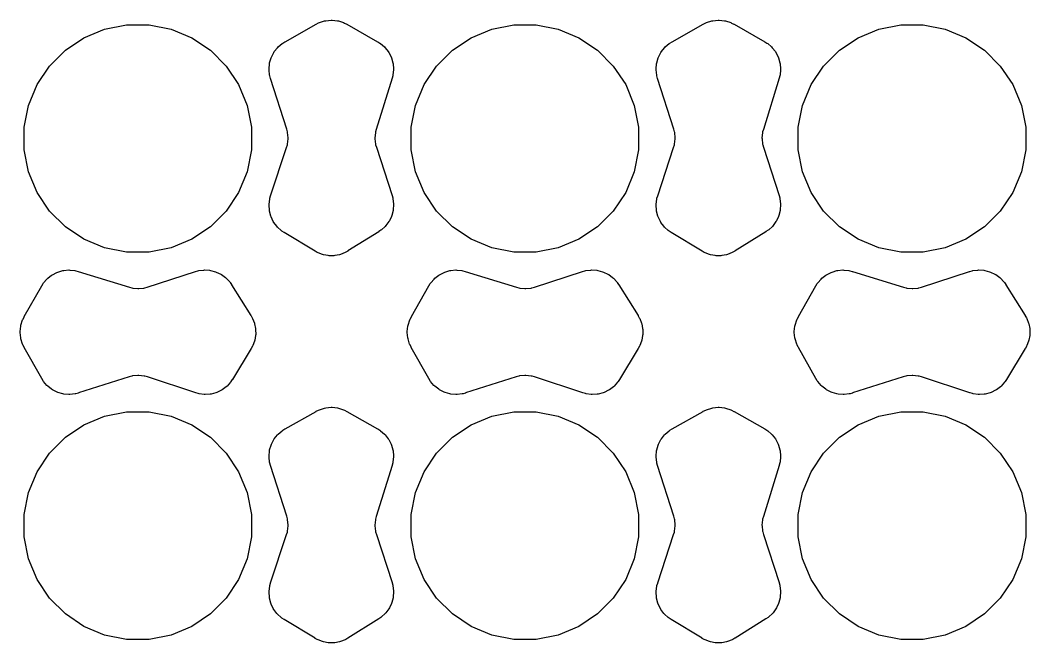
# Model space of a CAD drawing. Header units: millimetres. Extents: x 73.6 to 173.5, y -158 to -94.8.
# Drawn here: x 114.11 to 120.74, y -106.54 to -102.46 of the extents above; entities that cross this region are included whole.
import ezdxf

# ---------------------------------------------------------------- set-up
doc = ezdxf.new("R2010")
doc.units = ezdxf.units.MM
doc.layers.add('F.Mask', color=201, linetype='CONTINUOUS', true_color=0xd864ff)

msp = doc.modelspace()

# ---------------------------------------------------------------- linework, layer by layer
at = {"layer": 'F.Mask', "linetype": 'CONTINUOUS'}
for p, q in [((114.664286, -102.518204), (114.808487, -102.48952)), ((114.808487, -102.48952), (114.955513, -102.48952)), ((114.955513, -102.48952), (115.099714, -102.518204)), ((115.848216, -102.600615), (116.051993, -102.486134)), ((116.051993, -102.486134), (116.052707, -102.485745)), ((116.052707, -102.485745), (116.068248, -102.477512)), ((116.068248, -102.477512), (116.074074, -102.475072)), ((116.074074, -102.475072), (116.107794, -102.464414)), ((116.107794, -102.464414), (116.114818, -102.462966)), ((116.114818, -102.462966), (116.149655, -102.459456)), ((116.149655, -102.459456), (116.156824, -102.459473)), ((116.156824, -102.459473), (116.191639, -102.463152)), ((116.191639, -102.463152), (116.198649, -102.464633)), ((116.198649, -102.464633), (116.232331, -102.475459)), ((116.232331, -102.475459), (116.238146, -102.477928)), ((116.238146, -102.477928), (116.253594, -102.486205)), ((116.253594, -102.486205), (116.254289, -102.486588)), ((116.254289, -102.486588), (116.455734, -102.601045)), ((117.204286, -102.518204), (117.348487, -102.48952)), ((117.348487, -102.48952), (117.495513, -102.48952)), ((117.495513, -102.48952), (117.639714, -102.518204)), ((118.388216, -102.600615), (118.591993, -102.486134)), ((118.591993, -102.486134), (118.592707, -102.485745)), ((118.592707, -102.485745), (118.608248, -102.477512)), ((118.608248, -102.477512), (118.614074, -102.475072)), ((118.614074, -102.475072), (118.647794, -102.464414)), ((118.647794, -102.464414), (118.654818, -102.462966)), ((118.654818, -102.462966), (118.689655, -102.459456)), ((118.689655, -102.459456), (118.696824, -102.459473)), ((118.696824, -102.459473), (118.731639, -102.463152)), ((118.731639, -102.463152), (118.738649, -102.464633)), ((118.738649, -102.464633), (118.772331, -102.475459)), ((118.772331, -102.475459), (118.778146, -102.477928)), ((118.778146, -102.477928), (118.793594, -102.486205)), ((118.793594, -102.486205), (118.794289, -102.486588)), ((118.794289, -102.486588), (118.995734, -102.601045)), ((119.744286, -102.518204), (119.888487, -102.48952)), ((119.888487, -102.48952), (120.035513, -102.48952)), ((120.035513, -102.48952), (120.179714, -102.518204)), ((114.528452, -102.574468), (114.664286, -102.518204)), ((115.099714, -102.518204), (115.235548, -102.574468)), ((117.068452, -102.574468), (117.204286, -102.518204)), ((117.639714, -102.518204), (117.775548, -102.574468)), ((119.608452, -102.574468), (119.744286, -102.518204)), ((120.179714, -102.518204), (120.315548, -102.574468)), ((114.406205, -102.656151), (114.528452, -102.574468)), ((115.235548, -102.574468), (115.357795, -102.656151)), ((115.802769, -102.634854), (115.82831, -102.613022)), ((115.82831, -102.613022), (115.833155, -102.609551)), ((115.833155, -102.609551), (115.847481, -102.60104)), ((115.847481, -102.60104), (115.848216, -102.600615)), ((116.455734, -102.601045), (116.456474, -102.601477)), ((116.456474, -102.601477), (116.470536, -102.609907)), ((116.470536, -102.609907), (116.475358, -102.613386)), ((116.475358, -102.613386), (116.500576, -102.635064)), ((116.946205, -102.656151), (117.068452, -102.574468)), ((117.775548, -102.574468), (117.897795, -102.656151)), ((118.342769, -102.634854), (118.36831, -102.613022)), ((118.36831, -102.613022), (118.373155, -102.609551)), ((118.373155, -102.609551), (118.387481, -102.60104)), ((118.387481, -102.60104), (118.388216, -102.600615)), ((118.995734, -102.601045), (118.996474, -102.601477)), ((118.996474, -102.601477), (119.010536, -102.609907)), ((119.010536, -102.609907), (119.015358, -102.613386)), ((119.015358, -102.613386), (119.040576, -102.635064)), ((119.486205, -102.656151), (119.608452, -102.574468)), ((120.315548, -102.574468), (120.437795, -102.656151)), ((114.302242, -102.760114), (114.406205, -102.656151)), ((115.357795, -102.656151), (115.461758, -102.760114)), ((115.75865, -102.701137), (115.773784, -102.671568)), ((115.773784, -102.671568), (115.777462, -102.665839)), ((115.777462, -102.665839), (115.798058, -102.639752)), ((115.798058, -102.639752), (115.802769, -102.634854)), ((116.500576, -102.635064), (116.505252, -102.639945)), ((116.505252, -102.639945), (116.52561, -102.665786)), ((116.52561, -102.665786), (116.529251, -102.671459)), ((116.529251, -102.671459), (116.544272, -102.700753)), ((116.842242, -102.760114), (116.946205, -102.656151)), ((117.897795, -102.656151), (118.001758, -102.760114)), ((118.29865, -102.701137), (118.313784, -102.671568)), ((118.313784, -102.671568), (118.317462, -102.665839)), ((118.317462, -102.665839), (118.338058, -102.639752)), ((118.338058, -102.639752), (118.342769, -102.634854)), ((119.040576, -102.635064), (119.045252, -102.639945)), ((119.045252, -102.639945), (119.06561, -102.665786)), ((119.06561, -102.665786), (119.069251, -102.671459)), ((119.069251, -102.671459), (119.084272, -102.700753)), ((119.382242, -102.760114), (119.486205, -102.656151)), ((120.437795, -102.656151), (120.541758, -102.760114)), ((115.743077, -102.779239), (115.745818, -102.74613)), ((115.745818, -102.74613), (115.74704, -102.739423)), ((115.74704, -102.739423), (115.756148, -102.707485)), ((115.756148, -102.707485), (115.75865, -102.701137)), ((116.544272, -102.700753), (116.546748, -102.707008)), ((116.546748, -102.707008), (116.555857, -102.738642)), ((116.555857, -102.738642), (116.557088, -102.745272)), ((116.557088, -102.745272), (116.559945, -102.778058)), ((118.283077, -102.779239), (118.285818, -102.74613)), ((118.285818, -102.74613), (118.28704, -102.739423)), ((118.28704, -102.739423), (118.296148, -102.707485)), ((118.296148, -102.707485), (118.29865, -102.701137)), ((119.084272, -102.700753), (119.086748, -102.707008)), ((119.086748, -102.707008), (119.095857, -102.738642)), ((119.095857, -102.738642), (119.097088, -102.745272)), ((119.097088, -102.745272), (119.099945, -102.778058)), ((114.220559, -102.882361), (114.302242, -102.760114)), ((115.461758, -102.760114), (115.543441, -102.882361)), ((115.743179, -102.786042), (115.743077, -102.779239)), ((115.746957, -102.819426), (115.743179, -102.786042)), ((115.748133, -102.825281), (115.746957, -102.819426)), ((116.55522, -102.823678), (116.550741, -102.83954)), ((116.556338, -102.817892), (116.55522, -102.823678)), ((116.559878, -102.784795), (116.556338, -102.817892)), ((116.559945, -102.778058), (116.559878, -102.784795)), ((116.760559, -102.882361), (116.842242, -102.760114)), ((118.001758, -102.760114), (118.083441, -102.882361)), ((118.283179, -102.786042), (118.283077, -102.779239)), ((118.286957, -102.819426), (118.283179, -102.786042)), ((118.288133, -102.825281), (118.286957, -102.819426)), ((119.09522, -102.823678), (119.090741, -102.83954)), ((119.096338, -102.817892), (119.09522, -102.823678)), ((119.099878, -102.784795), (119.096338, -102.817892)), ((119.099945, -102.778058), (119.099878, -102.784795)), ((119.300559, -102.882361), (119.382242, -102.760114)), ((120.541758, -102.760114), (120.623441, -102.882361)), ((114.164295, -103.018195), (114.220559, -102.882361)), ((115.543441, -102.882361), (115.599705, -103.018195)), ((115.752792, -102.841256), (115.748133, -102.825281)), ((115.753014, -102.841982), (115.752792, -102.841256)), ((115.85886, -103.174642), (115.753014, -102.841982)), ((116.55051, -102.840318), (116.446778, -103.175919)), ((116.550741, -102.83954), (116.55051, -102.840318)), ((116.704295, -103.018195), (116.760559, -102.882361)), ((118.083441, -102.882361), (118.139705, -103.018195)), ((118.292792, -102.841256), (118.288133, -102.825281)), ((118.293014, -102.841982), (118.292792, -102.841256)), ((118.39886, -103.174642), (118.293014, -102.841982)), ((119.09051, -102.840318), (118.986778, -103.175919)), ((119.090741, -102.83954), (119.09051, -102.840318)), ((119.244295, -103.018195), (119.300559, -102.882361)), ((120.623441, -102.882361), (120.679705, -103.018195)), ((114.135611, -103.162396), (114.164295, -103.018195)), ((115.599705, -103.018195), (115.628389, -103.162396)), ((116.675611, -103.162396), (116.704295, -103.018195)), ((118.139705, -103.018195), (118.168389, -103.162396)), ((119.215611, -103.162396), (119.244295, -103.018195)), ((120.679705, -103.018195), (120.708389, -103.162396)), ((114.135611, -103.309422), (114.135611, -103.162396)), ((115.628389, -103.162396), (115.628389, -103.309422)), ((115.863769, -103.19157), (115.85886, -103.174642)), ((115.864812, -103.19697), (115.863769, -103.19157)), ((115.868267, -103.231736), (115.864812, -103.19697)), ((116.441095, -103.197805), (116.43784, -103.231792)), ((116.442092, -103.192491), (116.441095, -103.197805)), ((116.446778, -103.175919), (116.442092, -103.192491)), ((116.675611, -103.309422), (116.675611, -103.162396)), ((118.168389, -103.162396), (118.168389, -103.309422)), ((118.403769, -103.19157), (118.39886, -103.174642)), ((118.404812, -103.19697), (118.403769, -103.19157)), ((118.408267, -103.231736), (118.404812, -103.19697)), ((118.981095, -103.197805), (118.97784, -103.231792)), ((118.982092, -103.192491), (118.981095, -103.197805)), ((118.986778, -103.175919), (118.982092, -103.192491)), ((119.215611, -103.309422), (119.215611, -103.162396)), ((120.708389, -103.162396), (120.708389, -103.309422)), ((115.858197, -103.295028), (115.863298, -103.278127)), ((115.863298, -103.278127), (115.864399, -103.27274)), ((115.864399, -103.27274), (115.868233, -103.238012)), ((115.868233, -103.238012), (115.868267, -103.231736)), ((116.43784, -103.231792), (116.437881, -103.237926)), ((116.437881, -103.237926), (116.441589, -103.271867)), ((116.441589, -103.271867), (116.442658, -103.277171)), ((116.442658, -103.277171), (116.447565, -103.293671)), ((118.398197, -103.295028), (118.403298, -103.278127)), ((118.403298, -103.278127), (118.404399, -103.27274)), ((118.404399, -103.27274), (118.408233, -103.238012)), ((118.408233, -103.238012), (118.408267, -103.231736)), ((118.97784, -103.231792), (118.977881, -103.237926)), ((118.977881, -103.237926), (118.981589, -103.271867)), ((118.981589, -103.271867), (118.982658, -103.277171)), ((118.982658, -103.277171), (118.987565, -103.293671)), ((114.164295, -103.453623), (114.135611, -103.309422)), ((115.628389, -103.309422), (115.599705, -103.453623)), ((115.75354, -103.611991), (115.858197, -103.295028)), ((116.447565, -103.293671), (116.549859, -103.609576)), ((116.704295, -103.453623), (116.675611, -103.309422)), ((118.168389, -103.309422), (118.139705, -103.453623)), ((118.29354, -103.611991), (118.398197, -103.295028)), ((118.987565, -103.293671), (119.089859, -103.609576)), ((119.244295, -103.453623), (119.215611, -103.309422)), ((120.708389, -103.309422), (120.679705, -103.453623)), ((114.220559, -103.589457), (114.164295, -103.453623)), ((115.599705, -103.453623), (115.543441, -103.589457)), ((116.760559, -103.589457), (116.704295, -103.453623)), ((118.139705, -103.453623), (118.083441, -103.589457)), ((119.300559, -103.589457), (119.244295, -103.453623)), ((120.679705, -103.453623), (120.623441, -103.589457)), ((114.302242, -103.711704), (114.220559, -103.589457)), ((115.543441, -103.589457), (115.461758, -103.711704)), ((115.748532, -103.628296), (115.753331, -103.612648)), ((115.753331, -103.612648), (115.75354, -103.611991)), ((116.549859, -103.609576), (116.550122, -103.610423)), ((116.550122, -103.610423), (116.554711, -103.625813)), ((116.842242, -103.711704), (116.760559, -103.589457)), ((118.083441, -103.589457), (118.001758, -103.711704)), ((118.288532, -103.628296), (118.293331, -103.612648)), ((118.293331, -103.612648), (118.29354, -103.611991)), ((119.089859, -103.609576), (119.090122, -103.610423)), ((119.090122, -103.610423), (119.094711, -103.625813)), ((119.382242, -103.711704), (119.300559, -103.589457)), ((120.623441, -103.589457), (120.541758, -103.711704)), ((115.742899, -103.673554), (115.743106, -103.666844)), ((115.74503, -103.706156), (115.742899, -103.673554)), ((115.743106, -103.666844), (115.747279, -103.634111)), ((115.747279, -103.634111), (115.748532, -103.628296)), ((116.554711, -103.625813), (116.555899, -103.631475)), ((116.555899, -103.631475), (116.559923, -103.663807)), ((116.560115, -103.6704), (116.558007, -103.70254)), ((116.559923, -103.663807), (116.560115, -103.6704)), ((118.282899, -103.673554), (118.283106, -103.666844)), ((118.28503, -103.706156), (118.282899, -103.673554)), ((118.283106, -103.666844), (118.287279, -103.634111)), ((118.287279, -103.634111), (118.288532, -103.628296)), ((119.094711, -103.625813), (119.095899, -103.631475)), ((119.095899, -103.631475), (119.099923, -103.663807)), ((119.100115, -103.6704), (119.098007, -103.70254)), ((119.099923, -103.663807), (119.100115, -103.6704)), ((114.406205, -103.815667), (114.302242, -103.711704)), ((115.461758, -103.711704), (115.357795, -103.815667)), ((115.746107, -103.712773), (115.74503, -103.706156)), ((115.754422, -103.744369), (115.746107, -103.712773)), ((115.756742, -103.750656), (115.754422, -103.744369)), ((115.770941, -103.780097), (115.756742, -103.750656)), ((116.546569, -103.746442), (116.532729, -103.775525)), ((116.548833, -103.740231), (116.546569, -103.746442)), ((116.556953, -103.709063), (116.548833, -103.740231)), ((116.558007, -103.70254), (116.556953, -103.709063)), ((116.946205, -103.815667), (116.842242, -103.711704)), ((118.001758, -103.711704), (117.897795, -103.815667)), ((118.286107, -103.712773), (118.28503, -103.706156)), ((118.294422, -103.744369), (118.286107, -103.712773)), ((118.296742, -103.750656), (118.294422, -103.744369)), ((118.310941, -103.780097), (118.296742, -103.750656)), ((119.086569, -103.746442), (119.072729, -103.775525)), ((119.088833, -103.740231), (119.086569, -103.746442)), ((119.096953, -103.709063), (119.088833, -103.740231)), ((119.098007, -103.70254), (119.096953, -103.709063)), ((119.486205, -103.815667), (119.382242, -103.711704)), ((120.541758, -103.711704), (120.437795, -103.815667)), ((114.528452, -103.89735), (114.406205, -103.815667)), ((115.357795, -103.815667), (115.235548, -103.89735)), ((115.774412, -103.785817), (115.770941, -103.780097)), ((115.79397, -103.812007), (115.774412, -103.785817)), ((115.798478, -103.816969), (115.79397, -103.812007)), ((115.822915, -103.839162), (115.798478, -103.816969)), ((116.505875, -103.812085), (116.482001, -103.834233)), ((116.510271, -103.807155), (116.505875, -103.812085)), ((116.529339, -103.781195), (116.510271, -103.807155)), ((116.532729, -103.775525), (116.529339, -103.781195)), ((117.068452, -103.89735), (116.946205, -103.815667)), ((117.897795, -103.815667), (117.775548, -103.89735)), ((118.314412, -103.785817), (118.310941, -103.780097)), ((118.33397, -103.812007), (118.314412, -103.785817)), ((118.338478, -103.816969), (118.33397, -103.812007)), ((118.362915, -103.839162), (118.338478, -103.816969)), ((119.045875, -103.812085), (119.022001, -103.834233)), ((119.050271, -103.807155), (119.045875, -103.812085)), ((119.069339, -103.781195), (119.050271, -103.807155)), ((119.072729, -103.775525), (119.069339, -103.781195)), ((119.608452, -103.89735), (119.486205, -103.815667)), ((120.437795, -103.815667), (120.315548, -103.89735)), ((115.82761, -103.84275), (115.822915, -103.839162)), ((115.841395, -103.851549), (115.82761, -103.84275)), ((115.842074, -103.851972), (115.841395, -103.851549)), ((116.045106, -103.97516), (115.842074, -103.851972)), ((116.463286, -103.847111), (116.260686, -103.973736)), ((116.464, -103.846653), (116.463286, -103.847111)), ((116.47744, -103.83781), (116.464, -103.846653)), ((116.482001, -103.834233), (116.47744, -103.83781)), ((118.36761, -103.84275), (118.362915, -103.839162)), ((118.381395, -103.851549), (118.36761, -103.84275)), ((118.382074, -103.851972), (118.381395, -103.851549)), ((118.585106, -103.97516), (118.382074, -103.851972)), ((119.003286, -103.847111), (118.800686, -103.973736)), ((119.004, -103.846653), (119.003286, -103.847111)), ((119.01744, -103.83781), (119.004, -103.846653)), ((119.022001, -103.834233), (119.01744, -103.83781)), ((114.664286, -103.953614), (114.528452, -103.89735)), ((115.235548, -103.89735), (115.099714, -103.953614)), ((117.204286, -103.953614), (117.068452, -103.89735)), ((117.775548, -103.89735), (117.639714, -103.953614)), ((119.744286, -103.953614), (119.608452, -103.89735)), ((120.315548, -103.89735), (120.179714, -103.953614)), ((114.808487, -103.982298), (114.664286, -103.953614)), ((114.955513, -103.982298), (114.808487, -103.982298)), ((115.099714, -103.953614), (114.955513, -103.982298)), ((116.045842, -103.975595), (116.045106, -103.97516)), ((116.059352, -103.983381), (116.045842, -103.975595)), ((116.064459, -103.985798), (116.059352, -103.983381)), ((116.094046, -103.99698), (116.064459, -103.985798)), ((116.100242, -103.99869), (116.094046, -103.99698)), ((116.131057, -104.004213), (116.100242, -103.99869)), ((116.137443, -104.00476), (116.131057, -104.004213)), ((116.168755, -104.004552), (116.137443, -104.00476)), ((116.175136, -104.00392), (116.168755, -104.004552)), ((116.205867, -103.997991), (116.175136, -104.00392)), ((116.212034, -103.996199), (116.205867, -103.997991)), ((116.241479, -103.984623), (116.212034, -103.996199)), ((116.246542, -103.982144), (116.241479, -103.984623)), ((116.26004, -103.974129), (116.246542, -103.982144)), ((116.260686, -103.973736), (116.26004, -103.974129)), ((117.348487, -103.982298), (117.204286, -103.953614)), ((117.495513, -103.982298), (117.348487, -103.982298)), ((117.639714, -103.953614), (117.495513, -103.982298)), ((118.585842, -103.975595), (118.585106, -103.97516)), ((118.599352, -103.983381), (118.585842, -103.975595)), ((118.604459, -103.985798), (118.599352, -103.983381)), ((118.634046, -103.99698), (118.604459, -103.985798)), ((118.640242, -103.99869), (118.634046, -103.99698)), ((118.671057, -104.004213), (118.640242, -103.99869)), ((118.677443, -104.00476), (118.671057, -104.004213)), ((118.708755, -104.004552), (118.677443, -104.00476)), ((118.715136, -104.00392), (118.708755, -104.004552)), ((118.745867, -103.997991), (118.715136, -104.00392)), ((118.752034, -103.996199), (118.745867, -103.997991)), ((118.781479, -103.984623), (118.752034, -103.996199)), ((118.786542, -103.982144), (118.781479, -103.984623)), ((118.80004, -103.974129), (118.786542, -103.982144)), ((118.800686, -103.973736), (118.80004, -103.974129)), ((119.888487, -103.982298), (119.744286, -103.953614)), ((120.035513, -103.982298), (119.888487, -103.982298)), ((120.179714, -103.953614), (120.035513, -103.982298)), ((114.290451, -104.153242), (114.316291, -104.132879)), ((114.316291, -104.132879), (114.321977, -104.129229)), ((114.321977, -104.129229), (114.351254, -104.114212)), ((114.351254, -104.114212), (114.357528, -104.111728)), ((114.357528, -104.111728), (114.389161, -104.102617)), ((114.389161, -104.102617), (114.395783, -104.101387)), ((114.395783, -104.101387), (114.428578, -104.098529)), ((114.428578, -104.098529), (114.435315, -104.098596)), ((114.435315, -104.098596), (114.468405, -104.102136)), ((114.468405, -104.102136), (114.474212, -104.103262)), ((114.474212, -104.103262), (114.490081, -104.107768)), ((114.490081, -104.107768), (114.490851, -104.107997)), ((114.490851, -104.107997), (114.826436, -104.211724)), ((114.944208, -104.21093), (115.260119, -104.108634)), ((115.260119, -104.108634), (115.260901, -104.108391)), ((115.260901, -104.108391), (115.27632, -104.103794)), ((115.27632, -104.103794), (115.282008, -104.1026)), ((115.282008, -104.1026), (115.314315, -104.098581)), ((115.314315, -104.098581), (115.320927, -104.098388)), ((115.320927, -104.098388), (115.353054, -104.100495)), ((115.353054, -104.100495), (115.359582, -104.10155)), ((115.359582, -104.10155), (115.390757, -104.109669)), ((115.390757, -104.109669), (115.396962, -104.11193)), ((115.396962, -104.11193), (115.426055, -104.125773)), ((115.426055, -104.125773), (115.431715, -104.129156)), ((115.431715, -104.129156), (115.457689, -104.14823)), ((115.457689, -104.14823), (115.462608, -104.152614)), ((116.830451, -104.153242), (116.856291, -104.132879)), ((116.856291, -104.132879), (116.861977, -104.129229)), ((116.861977, -104.129229), (116.891254, -104.114212)), ((116.891254, -104.114212), (116.897528, -104.111728)), ((116.897528, -104.111728), (116.929161, -104.102617)), ((116.929161, -104.102617), (116.935783, -104.101387)), ((116.935783, -104.101387), (116.968578, -104.098529)), ((116.968578, -104.098529), (116.975315, -104.098596)), ((116.975315, -104.098596), (117.008405, -104.102136)), ((117.008405, -104.102136), (117.014212, -104.103262)), ((117.014212, -104.103262), (117.030081, -104.107768)), ((117.030081, -104.107768), (117.030851, -104.107997)), ((117.030851, -104.107997), (117.366436, -104.211724)), ((117.484208, -104.21093), (117.800119, -104.108634)), ((117.800119, -104.108634), (117.800901, -104.108391)), ((117.800901, -104.108391), (117.81632, -104.103794)), ((117.81632, -104.103794), (117.822008, -104.1026)), ((117.822008, -104.1026), (117.854315, -104.098581)), ((117.854315, -104.098581), (117.860927, -104.098388)), ((117.860927, -104.098388), (117.893054, -104.100495)), ((117.893054, -104.100495), (117.899582, -104.10155)), ((117.899582, -104.10155), (117.930757, -104.109669)), ((117.930757, -104.109669), (117.936962, -104.11193)), ((117.936962, -104.11193), (117.966055, -104.125773)), ((117.966055, -104.125773), (117.971715, -104.129156)), ((117.971715, -104.129156), (117.997689, -104.14823)), ((117.997689, -104.14823), (118.002608, -104.152614)), ((119.370451, -104.153242), (119.396291, -104.132879)), ((119.396291, -104.132879), (119.401977, -104.129229)), ((119.401977, -104.129229), (119.431254, -104.114212)), ((119.431254, -104.114212), (119.437528, -104.111728)), ((119.437528, -104.111728), (119.469161, -104.102617)), ((119.469161, -104.102617), (119.475783, -104.101387)), ((119.475783, -104.101387), (119.508578, -104.098529)), ((119.508578, -104.098529), (119.515315, -104.098596)), ((119.515315, -104.098596), (119.548405, -104.102136)), ((119.548405, -104.102136), (119.554212, -104.103262)), ((119.554212, -104.103262), (119.570081, -104.107768)), ((119.570081, -104.107768), (119.570851, -104.107997)), ((119.570851, -104.107997), (119.906436, -104.211724)), ((120.024208, -104.21093), (120.340119, -104.108634)), ((120.340119, -104.108634), (120.340901, -104.108391)), ((120.340901, -104.108391), (120.35632, -104.103794)), ((120.35632, -104.103794), (120.362008, -104.1026)), ((120.362008, -104.1026), (120.394315, -104.098581)), ((120.394315, -104.098581), (120.400927, -104.098388)), ((120.400927, -104.098388), (120.433054, -104.100495)), ((120.433054, -104.100495), (120.439582, -104.10155)), ((120.439582, -104.10155), (120.470757, -104.109669)), ((120.470757, -104.109669), (120.476962, -104.11193)), ((120.476962, -104.11193), (120.506055, -104.125773)), ((120.506055, -104.125773), (120.511715, -104.129156)), ((120.511715, -104.129156), (120.537689, -104.14823)), ((120.537689, -104.14823), (120.542608, -104.152614)), ((114.137101, -104.404221), (114.251573, -104.202749)), ((114.251573, -104.202749), (114.251972, -104.202066)), ((114.251972, -104.202066), (114.260428, -104.187953)), ((114.260428, -104.187953), (114.263896, -104.183144)), ((114.263896, -104.183144), (114.285581, -104.15791)), ((114.285581, -104.15791), (114.290451, -104.153242)), ((114.826436, -104.211724), (114.843008, -104.21641)), ((114.922378, -104.216913), (114.927679, -104.215845)), ((114.927679, -104.215845), (114.944208, -104.21093)), ((115.462608, -104.152614), (115.484756, -104.176478)), ((115.484756, -104.176478), (115.488351, -104.181067)), ((115.488351, -104.181067), (115.497164, -104.194493)), ((115.497164, -104.194493), (115.497646, -104.195246)), ((115.497646, -104.195246), (115.624253, -104.397816)), ((116.677101, -104.404221), (116.791573, -104.202749)), ((116.791573, -104.202749), (116.791972, -104.202066)), ((116.791972, -104.202066), (116.800428, -104.187953)), ((116.800428, -104.187953), (116.803896, -104.183144)), ((116.803896, -104.183144), (116.825581, -104.15791)), ((116.825581, -104.15791), (116.830451, -104.153242)), ((117.366436, -104.211724), (117.383008, -104.21641)), ((117.462378, -104.216913), (117.467679, -104.215845)), ((117.467679, -104.215845), (117.484208, -104.21093)), ((118.002608, -104.152614), (118.024756, -104.176478)), ((118.024756, -104.176478), (118.028351, -104.181067)), ((118.028351, -104.181067), (118.037164, -104.194493)), ((118.037164, -104.194493), (118.037646, -104.195246)), ((118.037646, -104.195246), (118.164253, -104.397816)), ((119.217101, -104.404221), (119.331573, -104.202749)), ((119.331573, -104.202749), (119.331972, -104.202066)), ((119.331972, -104.202066), (119.340428, -104.187953)), ((119.340428, -104.187953), (119.343896, -104.183144)), ((119.343896, -104.183144), (119.365581, -104.15791)), ((119.365581, -104.15791), (119.370451, -104.153242)), ((119.906436, -104.211724), (119.923008, -104.21641)), ((120.002378, -104.216913), (120.007679, -104.215845)), ((120.007679, -104.215845), (120.024208, -104.21093)), ((120.542608, -104.152614), (120.564756, -104.176478)), ((120.564756, -104.176478), (120.568351, -104.181067)), ((120.568351, -104.181067), (120.577164, -104.194493)), ((120.577164, -104.194493), (120.577646, -104.195246)), ((120.577646, -104.195246), (120.704253, -104.397816)), ((114.843008, -104.21641), (114.848322, -104.217407)), ((114.848322, -104.217407), (114.88231, -104.220662)), ((114.88231, -104.220662), (114.888445, -104.220621)), ((114.888445, -104.220621), (114.922378, -104.216913)), ((117.383008, -104.21641), (117.388322, -104.217407)), ((117.388322, -104.217407), (117.42231, -104.220662)), ((117.42231, -104.220662), (117.428445, -104.220621)), ((117.428445, -104.220621), (117.462378, -104.216913)), ((119.923008, -104.21641), (119.928322, -104.217407)), ((119.928322, -104.217407), (119.96231, -104.220662)), ((119.96231, -104.220662), (119.968445, -104.220621)), ((119.968445, -104.220621), (120.002378, -104.216913)), ((114.128444, -104.420354), (114.136729, -104.404894)), ((114.136729, -104.404894), (114.137101, -104.404221)), ((115.624253, -104.397816), (115.624646, -104.398462)), ((115.624646, -104.398462), (115.632668, -104.411971)), ((115.632668, -104.411971), (115.635138, -104.417018)), ((116.668444, -104.420354), (116.676729, -104.404894)), ((116.676729, -104.404894), (116.677101, -104.404221)), ((118.164253, -104.397816), (118.164646, -104.398462)), ((118.164646, -104.398462), (118.172668, -104.411971)), ((118.172668, -104.411971), (118.175138, -104.417018)), ((119.208444, -104.420354), (119.216729, -104.404894)), ((119.216729, -104.404894), (119.217101, -104.404221)), ((120.704253, -104.397816), (120.704646, -104.398462)), ((120.704646, -104.398462), (120.712668, -104.411971)), ((120.712668, -104.411971), (120.715138, -104.417018)), ((114.109989, -104.501678), (114.113668, -104.466866)), ((114.113668, -104.466866), (114.11515, -104.459848)), ((114.11515, -104.459848), (114.125973, -104.426173)), ((114.125973, -104.426173), (114.128444, -104.420354)), ((115.635138, -104.417018), (115.646712, -104.44646)), ((115.646712, -104.44646), (115.648506, -104.452637)), ((115.648506, -104.452637), (115.654436, -104.483367)), ((116.649989, -104.501678), (116.653668, -104.466866)), ((116.653668, -104.466866), (116.65515, -104.459848)), ((116.65515, -104.459848), (116.665973, -104.426173)), ((116.665973, -104.426173), (116.668444, -104.420354)), ((118.175138, -104.417018), (118.186712, -104.44646)), ((118.186712, -104.44646), (118.188506, -104.452637)), ((118.188506, -104.452637), (118.194436, -104.483367)), ((119.189989, -104.501678), (119.193668, -104.466866)), ((119.193668, -104.466866), (119.19515, -104.459848)), ((119.19515, -104.459848), (119.205973, -104.426173)), ((119.205973, -104.426173), (119.208444, -104.420354)), ((120.715138, -104.417018), (120.726712, -104.44646)), ((120.726712, -104.44646), (120.728506, -104.452637)), ((120.728506, -104.452637), (120.734436, -104.483367)), ((114.109972, -104.508847), (114.109989, -104.501678)), ((114.113483, -104.543686), (114.109972, -104.508847)), ((114.114929, -104.550704), (114.113483, -104.543686)), ((115.654726, -104.527445), (115.649203, -104.558261)), ((115.654436, -104.483367), (115.655067, -104.489746)), ((115.655273, -104.521059), (115.654726, -104.527445)), ((115.655067, -104.489746), (115.655273, -104.521059)), ((116.649972, -104.508847), (116.649989, -104.501678)), ((116.653483, -104.543686), (116.649972, -104.508847)), ((116.654929, -104.550704), (116.653483, -104.543686)), ((118.194726, -104.527445), (118.189203, -104.558261)), ((118.194436, -104.483367), (118.195067, -104.489746)), ((118.195273, -104.521059), (118.194726, -104.527445)), ((118.195067, -104.489746), (118.195273, -104.521059)), ((119.189972, -104.508847), (119.189989, -104.501678)), ((119.193483, -104.543686), (119.189972, -104.508847)), ((119.194929, -104.550704), (119.193483, -104.543686)), ((120.734726, -104.527445), (120.729203, -104.558261)), ((120.734436, -104.483367), (120.735067, -104.489746)), ((120.735273, -104.521059), (120.734726, -104.527445)), ((120.735067, -104.489746), (120.735273, -104.521059)), ((114.12559, -104.584432), (114.114929, -104.550704)), ((114.128028, -104.590252), (114.12559, -104.584432)), ((114.136262, -104.605795), (114.128028, -104.590252)), ((114.136651, -104.606509), (114.136262, -104.605795)), ((114.251109, -104.810246), (114.136651, -104.606509)), ((115.625687, -104.61338), (115.502493, -104.816421)), ((115.626068, -104.612735), (115.625687, -104.61338)), ((115.633905, -104.599128), (115.626068, -104.612735)), ((115.636306, -104.594054), (115.633905, -104.599128)), ((115.647494, -104.564451), (115.636306, -104.594054)), ((115.649203, -104.558261), (115.647494, -104.564451)), ((116.66559, -104.584432), (116.654929, -104.550704)), ((116.668028, -104.590252), (116.66559, -104.584432)), ((116.676262, -104.605795), (116.668028, -104.590252)), ((116.676651, -104.606509), (116.676262, -104.605795)), ((116.791109, -104.810246), (116.676651, -104.606509)), ((118.165687, -104.61338), (118.042493, -104.816421)), ((118.166068, -104.612735), (118.165687, -104.61338)), ((118.173905, -104.599128), (118.166068, -104.612735)), ((118.176306, -104.594054), (118.173905, -104.599128)), ((118.187494, -104.564451), (118.176306, -104.594054)), ((118.189203, -104.558261), (118.187494, -104.564451)), ((119.20559, -104.584432), (119.194929, -104.550704)), ((119.208028, -104.590252), (119.20559, -104.584432)), ((119.216262, -104.605795), (119.208028, -104.590252)), ((119.216651, -104.606509), (119.216262, -104.605795)), ((119.331109, -104.810246), (119.216651, -104.606509)), ((120.705687, -104.61338), (120.582493, -104.816421)), ((120.706068, -104.612735), (120.705687, -104.61338)), ((120.713905, -104.599128), (120.706068, -104.612735)), ((120.716306, -104.594054), (120.713905, -104.599128)), ((120.727494, -104.564451), (120.716306, -104.594054)), ((120.729203, -104.558261), (120.727494, -104.564451)), ((114.251613, -104.811117), (114.251109, -104.810246)), ((114.260064, -104.82534), (114.251613, -104.811117)), ((114.825129, -104.799652), (114.492507, -104.905485)), ((114.842092, -104.794735), (114.825129, -104.799652)), ((114.847488, -104.793694), (114.842092, -104.794735)), ((114.882251, -104.790239), (114.847488, -104.793694)), ((114.888527, -104.790273), (114.882251, -104.790239)), ((114.923258, -104.794107), (114.888527, -104.790273)), ((114.928641, -104.795206), (114.923258, -104.794107)), ((114.94556, -104.800309), (114.928641, -104.795206)), ((115.262515, -104.904964), (114.94556, -104.800309)), ((116.791613, -104.811117), (116.791109, -104.810246)), ((116.800064, -104.82534), (116.791613, -104.811117)), ((117.365129, -104.799652), (117.032507, -104.905485)), ((117.382092, -104.794735), (117.365129, -104.799652)), ((117.387488, -104.793694), (117.382092, -104.794735)), ((117.422251, -104.790239), (117.387488, -104.793694)), ((117.428527, -104.790273), (117.422251, -104.790239)), ((117.463258, -104.794107), (117.428527, -104.790273)), ((117.468641, -104.795206), (117.463258, -104.794107)), ((117.48556, -104.800309), (117.468641, -104.795206)), ((117.802515, -104.904964), (117.48556, -104.800309)), ((119.331613, -104.811117), (119.331109, -104.810246)), ((119.340064, -104.82534), (119.331613, -104.811117)), ((119.905129, -104.799652), (119.572507, -104.905485)), ((119.922092, -104.794735), (119.905129, -104.799652)), ((119.927488, -104.793694), (119.922092, -104.794735)), ((119.962251, -104.790239), (119.927488, -104.793694)), ((119.968527, -104.790273), (119.962251, -104.790239)), ((120.003258, -104.794107), (119.968527, -104.790273)), ((120.008641, -104.795206), (120.003258, -104.794107)), ((120.02556, -104.800309), (120.008641, -104.795206)), ((120.342515, -104.904964), (120.02556, -104.800309)), ((114.263537, -104.830187), (114.260064, -104.82534)), ((114.285369, -104.85573), (114.263537, -104.830187)), ((114.290276, -104.860449), (114.285369, -104.85573)), ((114.316356, -104.88104), (114.290276, -104.860449)), ((115.462528, -104.864519), (115.436334, -104.884075)), ((115.467476, -104.860025), (115.462528, -104.864519)), ((115.489679, -104.835582), (115.467476, -104.860025)), ((115.493267, -104.830889), (115.489679, -104.835582)), ((115.502066, -104.817107), (115.493267, -104.830889)), ((115.502493, -104.816421), (115.502066, -104.817107)), ((116.803537, -104.830187), (116.800064, -104.82534)), ((116.825369, -104.85573), (116.803537, -104.830187)), ((116.830276, -104.860449), (116.825369, -104.85573)), ((116.856356, -104.88104), (116.830276, -104.860449)), ((118.002528, -104.864519), (117.976334, -104.884075)), ((118.007476, -104.860025), (118.002528, -104.864519)), ((118.029679, -104.835582), (118.007476, -104.860025)), ((118.033267, -104.830889), (118.029679, -104.835582)), ((118.042066, -104.817107), (118.033267, -104.830889)), ((118.042493, -104.816421), (118.042066, -104.817107)), ((119.343537, -104.830187), (119.340064, -104.82534)), ((119.365369, -104.85573), (119.343537, -104.830187)), ((119.370276, -104.860449), (119.365369, -104.85573)), ((119.396356, -104.88104), (119.370276, -104.860449)), ((120.542528, -104.864519), (120.516334, -104.884075)), ((120.547476, -104.860025), (120.542528, -104.864519)), ((120.569679, -104.835582), (120.547476, -104.860025)), ((120.573267, -104.830889), (120.569679, -104.835582)), ((120.582066, -104.817107), (120.573267, -104.830889)), ((120.582493, -104.816421), (120.582066, -104.817107)), ((114.322085, -104.884718), (114.316356, -104.88104)), ((114.351657, -104.899853), (114.322085, -104.884718)), ((114.357994, -104.902351), (114.351657, -104.899853)), ((114.389943, -104.911463), (114.357994, -104.902351)), ((114.396643, -104.912684), (114.389943, -104.911463)), ((114.429763, -104.915425), (114.396643, -104.912684)), ((114.436559, -104.915323), (114.429763, -104.915425)), ((114.469938, -104.911546), (114.436559, -104.915323)), ((114.475803, -104.910368), (114.469938, -104.911546)), ((114.49176, -104.905713), (114.475803, -104.910368)), ((114.492507, -104.905485), (114.49176, -104.905713)), ((115.263201, -104.905182), (115.262515, -104.904964)), ((115.278843, -104.909951), (115.263201, -104.905182)), ((115.284606, -104.911188), (115.278843, -104.909951)), ((115.317381, -104.915369), (115.284606, -104.911188)), ((115.324061, -104.915575), (115.317381, -104.915369)), ((115.356686, -104.913446), (115.324061, -104.915575)), ((115.363282, -104.912373), (115.356686, -104.913446)), ((115.39489, -104.904059), (115.363282, -104.912373)), ((115.401165, -104.901745), (115.39489, -104.904059)), ((115.430611, -104.887546), (115.401165, -104.901745)), ((115.436334, -104.884075), (115.430611, -104.887546)), ((116.862085, -104.884718), (116.856356, -104.88104)), ((116.891657, -104.899853), (116.862085, -104.884718)), ((116.897994, -104.902351), (116.891657, -104.899853)), ((116.929943, -104.911463), (116.897994, -104.902351)), ((116.936643, -104.912684), (116.929943, -104.911463)), ((116.969763, -104.915425), (116.936643, -104.912684)), ((116.976559, -104.915323), (116.969763, -104.915425)), ((117.009938, -104.911546), (116.976559, -104.915323)), ((117.015803, -104.910368), (117.009938, -104.911546)), ((117.03176, -104.905713), (117.015803, -104.910368)), ((117.032507, -104.905485), (117.03176, -104.905713)), ((117.803201, -104.905182), (117.802515, -104.904964)), ((117.818843, -104.909951), (117.803201, -104.905182)), ((117.824606, -104.911188), (117.818843, -104.909951)), ((117.857381, -104.915369), (117.824606, -104.911188)), ((117.864061, -104.915575), (117.857381, -104.915369)), ((117.896686, -104.913446), (117.864061, -104.915575)), ((117.903282, -104.912373), (117.896686, -104.913446)), ((117.93489, -104.904059), (117.903282, -104.912373)), ((117.941165, -104.901745), (117.93489, -104.904059)), ((117.970611, -104.887546), (117.941165, -104.901745)), ((117.976334, -104.884075), (117.970611, -104.887546)), ((119.402085, -104.884718), (119.396356, -104.88104)), ((119.431657, -104.899853), (119.402085, -104.884718)), ((119.437994, -104.902351), (119.431657, -104.899853)), ((119.469943, -104.911463), (119.437994, -104.902351)), ((119.476643, -104.912684), (119.469943, -104.911463)), ((119.509763, -104.915425), (119.476643, -104.912684)), ((119.516559, -104.915323), (119.509763, -104.915425)), ((119.549938, -104.911546), (119.516559, -104.915323)), ((119.555803, -104.910368), (119.549938, -104.911546)), ((119.57176, -104.905713), (119.555803, -104.910368)), ((119.572507, -104.905485), (119.57176, -104.905713)), ((120.343201, -104.905182), (120.342515, -104.904964)), ((120.358843, -104.909951), (120.343201, -104.905182)), ((120.364606, -104.911188), (120.358843, -104.909951)), ((120.397381, -104.915369), (120.364606, -104.911188)), ((120.404061, -104.915575), (120.397381, -104.915369)), ((120.436686, -104.913446), (120.404061, -104.915575)), ((120.443282, -104.912373), (120.436686, -104.913446)), ((120.47489, -104.904059), (120.443282, -104.912373)), ((120.481165, -104.901745), (120.47489, -104.904059)), ((120.510611, -104.887546), (120.481165, -104.901745)), ((120.516334, -104.884075), (120.510611, -104.887546)), ((116.074074, -105.015072), (116.107794, -105.004414)), ((116.107794, -105.004414), (116.114818, -105.002966)), ((116.114818, -105.002966), (116.149655, -104.999456)), ((116.149655, -104.999456), (116.156824, -104.999473)), ((116.156824, -104.999473), (116.191639, -105.003152)), ((116.191639, -105.003152), (116.198649, -105.004633)), ((116.198649, -105.004633), (116.232331, -105.015459)), ((118.614074, -105.015072), (118.647794, -105.004414)), ((118.647794, -105.004414), (118.654818, -105.002966)), ((118.654818, -105.002966), (118.689655, -104.999456)), ((118.689655, -104.999456), (118.696824, -104.999473)), ((118.696824, -104.999473), (118.731639, -105.003152)), ((118.731639, -105.003152), (118.738649, -105.004633)), ((118.738649, -105.004633), (118.772331, -105.015459)), ((114.528452, -105.114468), (114.664286, -105.058204)), ((114.664286, -105.058204), (114.808487, -105.02952)), ((114.808487, -105.02952), (114.955513, -105.02952)), ((114.955513, -105.02952), (115.099714, -105.058204)), ((115.099714, -105.058204), (115.235548, -105.114468)), ((115.848216, -105.140615), (116.051993, -105.026134)), ((116.051993, -105.026134), (116.052707, -105.025745)), ((116.052707, -105.025745), (116.068248, -105.017512)), ((116.068248, -105.017512), (116.074074, -105.015072)), ((116.232331, -105.015459), (116.238146, -105.017928)), ((116.238146, -105.017928), (116.253594, -105.026205)), ((116.253594, -105.026205), (116.254289, -105.026588)), ((116.254289, -105.026588), (116.455734, -105.141045)), ((117.068452, -105.114468), (117.204286, -105.058204)), ((117.204286, -105.058204), (117.348487, -105.02952)), ((117.348487, -105.02952), (117.495513, -105.02952)), ((117.495513, -105.02952), (117.639714, -105.058204)), ((117.639714, -105.058204), (117.775548, -105.114468)), ((118.388216, -105.140615), (118.591993, -105.026134)), ((118.591993, -105.026134), (118.592707, -105.025745)), ((118.592707, -105.025745), (118.608248, -105.017512)), ((118.608248, -105.017512), (118.614074, -105.015072)), ((118.772331, -105.015459), (118.778146, -105.017928)), ((118.778146, -105.017928), (118.793594, -105.026205)), ((118.793594, -105.026205), (118.794289, -105.026588)), ((118.794289, -105.026588), (118.995734, -105.141045)), ((119.608452, -105.114468), (119.744286, -105.058204)), ((119.744286, -105.058204), (119.888487, -105.02952)), ((119.888487, -105.02952), (120.035513, -105.02952)), ((120.035513, -105.02952), (120.179714, -105.058204)), ((120.179714, -105.058204), (120.315548, -105.114468)), ((114.406205, -105.196151), (114.528452, -105.114468)), ((115.235548, -105.114468), (115.357795, -105.196151)), ((115.833155, -105.149551), (115.847481, -105.14104)), ((115.847481, -105.14104), (115.848216, -105.140615)), ((116.455734, -105.141045), (116.456474, -105.141477)), ((116.456474, -105.141477), (116.470536, -105.149907)), ((116.946205, -105.196151), (117.068452, -105.114468)), ((117.775548, -105.114468), (117.897795, -105.196151)), ((118.373155, -105.149551), (118.387481, -105.14104)), ((118.387481, -105.14104), (118.388216, -105.140615)), ((118.995734, -105.141045), (118.996474, -105.141477)), ((118.996474, -105.141477), (119.010536, -105.149907)), ((119.486205, -105.196151), (119.608452, -105.114468)), ((120.315548, -105.114468), (120.437795, -105.196151)), ((114.302242, -105.300114), (114.406205, -105.196151)), ((115.357795, -105.196151), (115.461758, -105.300114)), ((115.773784, -105.211568), (115.777462, -105.205839)), ((115.777462, -105.205839), (115.798058, -105.179752)), ((115.798058, -105.179752), (115.802769, -105.174854)), ((115.802769, -105.174854), (115.82831, -105.153022)), ((115.82831, -105.153022), (115.833155, -105.149551)), ((116.470536, -105.149907), (116.475358, -105.153386)), ((116.475358, -105.153386), (116.500576, -105.175064)), ((116.500576, -105.175064), (116.505252, -105.179945)), ((116.505252, -105.179945), (116.52561, -105.205786)), ((116.52561, -105.205786), (116.529251, -105.211459)), ((116.842242, -105.300114), (116.946205, -105.196151)), ((117.897795, -105.196151), (118.001758, -105.300114)), ((118.313784, -105.211568), (118.317462, -105.205839)), ((118.317462, -105.205839), (118.338058, -105.179752)), ((118.338058, -105.179752), (118.342769, -105.174854)), ((118.342769, -105.174854), (118.36831, -105.153022)), ((118.36831, -105.153022), (118.373155, -105.149551)), ((119.010536, -105.149907), (119.015358, -105.153386)), ((119.015358, -105.153386), (119.040576, -105.175064)), ((119.040576, -105.175064), (119.045252, -105.179945)), ((119.045252, -105.179945), (119.06561, -105.205786)), ((119.06561, -105.205786), (119.069251, -105.211459)), ((119.382242, -105.300114), (119.486205, -105.196151)), ((120.437795, -105.196151), (120.541758, -105.300114)), ((115.74704, -105.279423), (115.756148, -105.247485)), ((115.756148, -105.247485), (115.75865, -105.241137)), ((115.75865, -105.241137), (115.773784, -105.211568)), ((116.529251, -105.211459), (116.544272, -105.240753)), ((116.544272, -105.240753), (116.546748, -105.247008)), ((116.546748, -105.247008), (116.555857, -105.278642)), ((118.28704, -105.279423), (118.296148, -105.247485)), ((118.296148, -105.247485), (118.29865, -105.241137)), ((118.29865, -105.241137), (118.313784, -105.211568)), ((119.069251, -105.211459), (119.084272, -105.240753)), ((119.084272, -105.240753), (119.086748, -105.247008)), ((119.086748, -105.247008), (119.095857, -105.278642)), ((114.220559, -105.422361), (114.302242, -105.300114)), ((115.461758, -105.300114), (115.543441, -105.422361)), ((115.743077, -105.319239), (115.745818, -105.28613)), ((115.743179, -105.326042), (115.743077, -105.319239)), ((115.746957, -105.359426), (115.743179, -105.326042)), ((115.745818, -105.28613), (115.74704, -105.279423)), ((116.555857, -105.278642), (116.557088, -105.285272)), ((116.559878, -105.324795), (116.556338, -105.357892)), ((116.557088, -105.285272), (116.559945, -105.318058)), ((116.559945, -105.318058), (116.559878, -105.324795)), ((116.760559, -105.422361), (116.842242, -105.300114)), ((118.001758, -105.300114), (118.083441, -105.422361)), ((118.283077, -105.319239), (118.285818, -105.28613)), ((118.283179, -105.326042), (118.283077, -105.319239)), ((118.286957, -105.359426), (118.283179, -105.326042)), ((118.285818, -105.28613), (118.28704, -105.279423)), ((119.095857, -105.278642), (119.097088, -105.285272)), ((119.099878, -105.324795), (119.096338, -105.357892)), ((119.097088, -105.285272), (119.099945, -105.318058)), ((119.099945, -105.318058), (119.099878, -105.324795)), ((119.300559, -105.422361), (119.382242, -105.300114)), ((120.541758, -105.300114), (120.623441, -105.422361)), ((115.748133, -105.365281), (115.746957, -105.359426)), ((115.752792, -105.381256), (115.748133, -105.365281)), ((115.753014, -105.381982), (115.752792, -105.381256)), ((115.85886, -105.714642), (115.753014, -105.381982)), ((116.55051, -105.380318), (116.446778, -105.715919)), ((116.550741, -105.37954), (116.55051, -105.380318)), ((116.55522, -105.363678), (116.550741, -105.37954)), ((116.556338, -105.357892), (116.55522, -105.363678)), ((118.288133, -105.365281), (118.286957, -105.359426)), ((118.292792, -105.381256), (118.288133, -105.365281)), ((118.293014, -105.381982), (118.292792, -105.381256)), ((118.39886, -105.714642), (118.293014, -105.381982)), ((119.09051, -105.380318), (118.986778, -105.715919)), ((119.090741, -105.37954), (119.09051, -105.380318)), ((119.09522, -105.363678), (119.090741, -105.37954)), ((119.096338, -105.357892), (119.09522, -105.363678)), ((114.164295, -105.558195), (114.220559, -105.422361)), ((115.543441, -105.422361), (115.599705, -105.558195)), ((116.704295, -105.558195), (116.760559, -105.422361)), ((118.083441, -105.422361), (118.139705, -105.558195)), ((119.244295, -105.558195), (119.300559, -105.422361)), ((120.623441, -105.422361), (120.679705, -105.558195)), ((114.135611, -105.702396), (114.164295, -105.558195)), ((115.599705, -105.558195), (115.628389, -105.702396)), ((116.675611, -105.702396), (116.704295, -105.558195)), ((118.139705, -105.558195), (118.168389, -105.702396)), ((119.215611, -105.702396), (119.244295, -105.558195)), ((120.679705, -105.558195), (120.708389, -105.702396)), ((114.135611, -105.849422), (114.135611, -105.702396)), ((115.628389, -105.702396), (115.628389, -105.849422)), ((115.863769, -105.73157), (115.85886, -105.714642)), ((115.864812, -105.73697), (115.863769, -105.73157)), ((115.868267, -105.771736), (115.864812, -105.73697)), ((116.441095, -105.737805), (116.43784, -105.771792)), ((116.442092, -105.732491), (116.441095, -105.737805)), ((116.446778, -105.715919), (116.442092, -105.732491)), ((116.675611, -105.849422), (116.675611, -105.702396)), ((118.168389, -105.702396), (118.168389, -105.849422)), ((118.403769, -105.73157), (118.39886, -105.714642)), ((118.404812, -105.73697), (118.403769, -105.73157)), ((118.408267, -105.771736), (118.404812, -105.73697)), ((118.981095, -105.737805), (118.97784, -105.771792)), ((118.982092, -105.732491), (118.981095, -105.737805)), ((118.986778, -105.715919), (118.982092, -105.732491)), ((119.215611, -105.849422), (119.215611, -105.702396)), ((120.708389, -105.702396), (120.708389, -105.849422)), ((115.864399, -105.81274), (115.868233, -105.778012)), ((115.868233, -105.778012), (115.868267, -105.771736)), ((116.43784, -105.771792), (116.437881, -105.777926)), ((116.437881, -105.777926), (116.441589, -105.811867)), ((118.404399, -105.81274), (118.408233, -105.778012)), ((118.408233, -105.778012), (118.408267, -105.771736)), ((118.97784, -105.771792), (118.977881, -105.777926)), ((118.977881, -105.777926), (118.981589, -105.811867)), ((114.164295, -105.993623), (114.135611, -105.849422)), ((115.628389, -105.849422), (115.599705, -105.993623)), ((115.75354, -106.151991), (115.858197, -105.835028)), ((115.858197, -105.835028), (115.863298, -105.818127)), ((115.863298, -105.818127), (115.864399, -105.81274)), ((116.441589, -105.811867), (116.442658, -105.817171)), ((116.442658, -105.817171), (116.447565, -105.833671)), ((116.447565, -105.833671), (116.549859, -106.149576)), ((116.704295, -105.993623), (116.675611, -105.849422)), ((118.168389, -105.849422), (118.139705, -105.993623)), ((118.29354, -106.151991), (118.398197, -105.835028)), ((118.398197, -105.835028), (118.403298, -105.818127)), ((118.403298, -105.818127), (118.404399, -105.81274)), ((118.981589, -105.811867), (118.982658, -105.817171)), ((118.982658, -105.817171), (118.987565, -105.833671)), ((118.987565, -105.833671), (119.089859, -106.149576)), ((119.244295, -105.993623), (119.215611, -105.849422)), ((120.708389, -105.849422), (120.679705, -105.993623)), ((114.220559, -106.129457), (114.164295, -105.993623)), ((115.599705, -105.993623), (115.543441, -106.129457)), ((116.760559, -106.129457), (116.704295, -105.993623)), ((118.139705, -105.993623), (118.083441, -106.129457)), ((119.300559, -106.129457), (119.244295, -105.993623)), ((120.679705, -105.993623), (120.623441, -106.129457)), ((114.302242, -106.251704), (114.220559, -106.129457)), ((115.543441, -106.129457), (115.461758, -106.251704)), ((116.842242, -106.251704), (116.760559, -106.129457)), ((118.083441, -106.129457), (118.001758, -106.251704)), ((119.382242, -106.251704), (119.300559, -106.129457)), ((120.623441, -106.129457), (120.541758, -106.251704)), ((115.743106, -106.206844), (115.747279, -106.174111)), ((115.747279, -106.174111), (115.748532, -106.168296)), ((115.748532, -106.168296), (115.753331, -106.152648)), ((115.753331, -106.152648), (115.75354, -106.151991)), ((116.549859, -106.149576), (116.550122, -106.150423)), ((116.550122, -106.150423), (116.554711, -106.165813)), ((116.554711, -106.165813), (116.555899, -106.171475)), ((116.555899, -106.171475), (116.559923, -106.203807)), ((118.283106, -106.206844), (118.287279, -106.174111)), ((118.287279, -106.174111), (118.288532, -106.168296)), ((118.288532, -106.168296), (118.293331, -106.152648)), ((118.293331, -106.152648), (118.29354, -106.151991)), ((119.089859, -106.149576), (119.090122, -106.150423)), ((119.090122, -106.150423), (119.094711, -106.165813)), ((119.094711, -106.165813), (119.095899, -106.171475)), ((119.095899, -106.171475), (119.099923, -106.203807)), ((114.406205, -106.355667), (114.302242, -106.251704)), ((115.461758, -106.251704), (115.357795, -106.355667)), ((115.742899, -106.213554), (115.743106, -106.206844)), ((115.74503, -106.246156), (115.742899, -106.213554)), ((115.746107, -106.252773), (115.74503, -106.246156)), ((115.754422, -106.284369), (115.746107, -106.252773)), ((116.556953, -106.249063), (116.548833, -106.280231)), ((116.558007, -106.24254), (116.556953, -106.249063)), ((116.560115, -106.2104), (116.558007, -106.24254)), ((116.559923, -106.203807), (116.560115, -106.2104)), ((116.946205, -106.355667), (116.842242, -106.251704)), ((118.001758, -106.251704), (117.897795, -106.355667)), ((118.282899, -106.213554), (118.283106, -106.206844)), ((118.28503, -106.246156), (118.282899, -106.213554)), ((118.286107, -106.252773), (118.28503, -106.246156)), ((118.294422, -106.284369), (118.286107, -106.252773)), ((119.096953, -106.249063), (119.088833, -106.280231)), ((119.098007, -106.24254), (119.096953, -106.249063)), ((119.100115, -106.2104), (119.098007, -106.24254)), ((119.099923, -106.203807), (119.100115, -106.2104)), ((119.486205, -106.355667), (119.382242, -106.251704)), ((120.541758, -106.251704), (120.437795, -106.355667)), ((115.756742, -106.290656), (115.754422, -106.284369)), ((115.770941, -106.320097), (115.756742, -106.290656)), ((115.774412, -106.325817), (115.770941, -106.320097)), ((115.79397, -106.352007), (115.774412, -106.325817)), ((116.529339, -106.321195), (116.510271, -106.347155)), ((116.532729, -106.315525), (116.529339, -106.321195)), ((116.546569, -106.286442), (116.532729, -106.315525)), ((116.548833, -106.280231), (116.546569, -106.286442)), ((118.296742, -106.290656), (118.294422, -106.284369)), ((118.310941, -106.320097), (118.296742, -106.290656)), ((118.314412, -106.325817), (118.310941, -106.320097)), ((118.33397, -106.352007), (118.314412, -106.325817)), ((119.069339, -106.321195), (119.050271, -106.347155)), ((119.072729, -106.315525), (119.069339, -106.321195)), ((119.086569, -106.286442), (119.072729, -106.315525)), ((119.088833, -106.280231), (119.086569, -106.286442)), ((114.528452, -106.43735), (114.406205, -106.355667)), ((115.357795, -106.355667), (115.235548, -106.43735)), ((115.798478, -106.356969), (115.79397, -106.352007)), ((115.822915, -106.379162), (115.798478, -106.356969)), ((115.82761, -106.38275), (115.822915, -106.379162)), ((115.841395, -106.391549), (115.82761, -106.38275)), ((115.842074, -106.391972), (115.841395, -106.391549)), ((116.045106, -106.51516), (115.842074, -106.391972)), ((116.463286, -106.387111), (116.260686, -106.513736)), ((116.464, -106.386653), (116.463286, -106.387111)), ((116.47744, -106.37781), (116.464, -106.386653)), ((116.482001, -106.374233), (116.47744, -106.37781)), ((116.505875, -106.352085), (116.482001, -106.374233)), ((116.510271, -106.347155), (116.505875, -106.352085)), ((117.068452, -106.43735), (116.946205, -106.355667)), ((117.897795, -106.355667), (117.775548, -106.43735)), ((118.338478, -106.356969), (118.33397, -106.352007)), ((118.362915, -106.379162), (118.338478, -106.356969)), ((118.36761, -106.38275), (118.362915, -106.379162)), ((118.381395, -106.391549), (118.36761, -106.38275)), ((118.382074, -106.391972), (118.381395, -106.391549)), ((118.585106, -106.51516), (118.382074, -106.391972)), ((119.003286, -106.387111), (118.800686, -106.513736)), ((119.004, -106.386653), (119.003286, -106.387111)), ((119.01744, -106.37781), (119.004, -106.386653)), ((119.022001, -106.374233), (119.01744, -106.37781)), ((119.045875, -106.352085), (119.022001, -106.374233)), ((119.050271, -106.347155), (119.045875, -106.352085)), ((119.608452, -106.43735), (119.486205, -106.355667)), ((120.437795, -106.355667), (120.315548, -106.43735)), ((114.664286, -106.493614), (114.528452, -106.43735)), ((115.235548, -106.43735), (115.099714, -106.493614)), ((117.204286, -106.493614), (117.068452, -106.43735)), ((117.775548, -106.43735), (117.639714, -106.493614)), ((119.744286, -106.493614), (119.608452, -106.43735)), ((120.315548, -106.43735), (120.179714, -106.493614)), ((114.808487, -106.522298), (114.664286, -106.493614)), ((114.955513, -106.522298), (114.808487, -106.522298)), ((115.099714, -106.493614), (114.955513, -106.522298)), ((116.045842, -106.515595), (116.045106, -106.51516)), ((116.059352, -106.523381), (116.045842, -106.515595)), ((116.064459, -106.525798), (116.059352, -106.523381)), ((116.094046, -106.53698), (116.064459, -106.525798)), ((116.241479, -106.524623), (116.212034, -106.536199)), ((116.246542, -106.522144), (116.241479, -106.524623)), ((116.26004, -106.514129), (116.246542, -106.522144)), ((116.260686, -106.513736), (116.26004, -106.514129)), ((117.348487, -106.522298), (117.204286, -106.493614)), ((117.495513, -106.522298), (117.348487, -106.522298)), ((117.639714, -106.493614), (117.495513, -106.522298)), ((118.585842, -106.515595), (118.585106, -106.51516)), ((118.599352, -106.523381), (118.585842, -106.515595)), ((118.604459, -106.525798), (118.599352, -106.523381)), ((118.634046, -106.53698), (118.604459, -106.525798)), ((118.781479, -106.524623), (118.752034, -106.536199)), ((118.786542, -106.522144), (118.781479, -106.524623)), ((118.80004, -106.514129), (118.786542, -106.522144)), ((118.800686, -106.513736), (118.80004, -106.514129)), ((119.888487, -106.522298), (119.744286, -106.493614)), ((120.035513, -106.522298), (119.888487, -106.522298)), ((120.179714, -106.493614), (120.035513, -106.522298)), ((116.100242, -106.53869), (116.094046, -106.53698)), ((116.131057, -106.544213), (116.100242, -106.53869)), ((116.137443, -106.54476), (116.131057, -106.544213)), ((116.168755, -106.544552), (116.137443, -106.54476)), ((116.175136, -106.54392), (116.168755, -106.544552)), ((116.205867, -106.537991), (116.175136, -106.54392)), ((116.212034, -106.536199), (116.205867, -106.537991)), ((118.640242, -106.53869), (118.634046, -106.53698)), ((118.671057, -106.544213), (118.640242, -106.53869)), ((118.677443, -106.54476), (118.671057, -106.544213)), ((118.708755, -106.544552), (118.677443, -106.54476)), ((118.715136, -106.54392), (118.708755, -106.544552)), ((118.745867, -106.537991), (118.715136, -106.54392)), ((118.752034, -106.536199), (118.745867, -106.537991))]:
    msp.add_line(p, q, dxfattribs=at)

doc.saveas('drawing.dxf')
